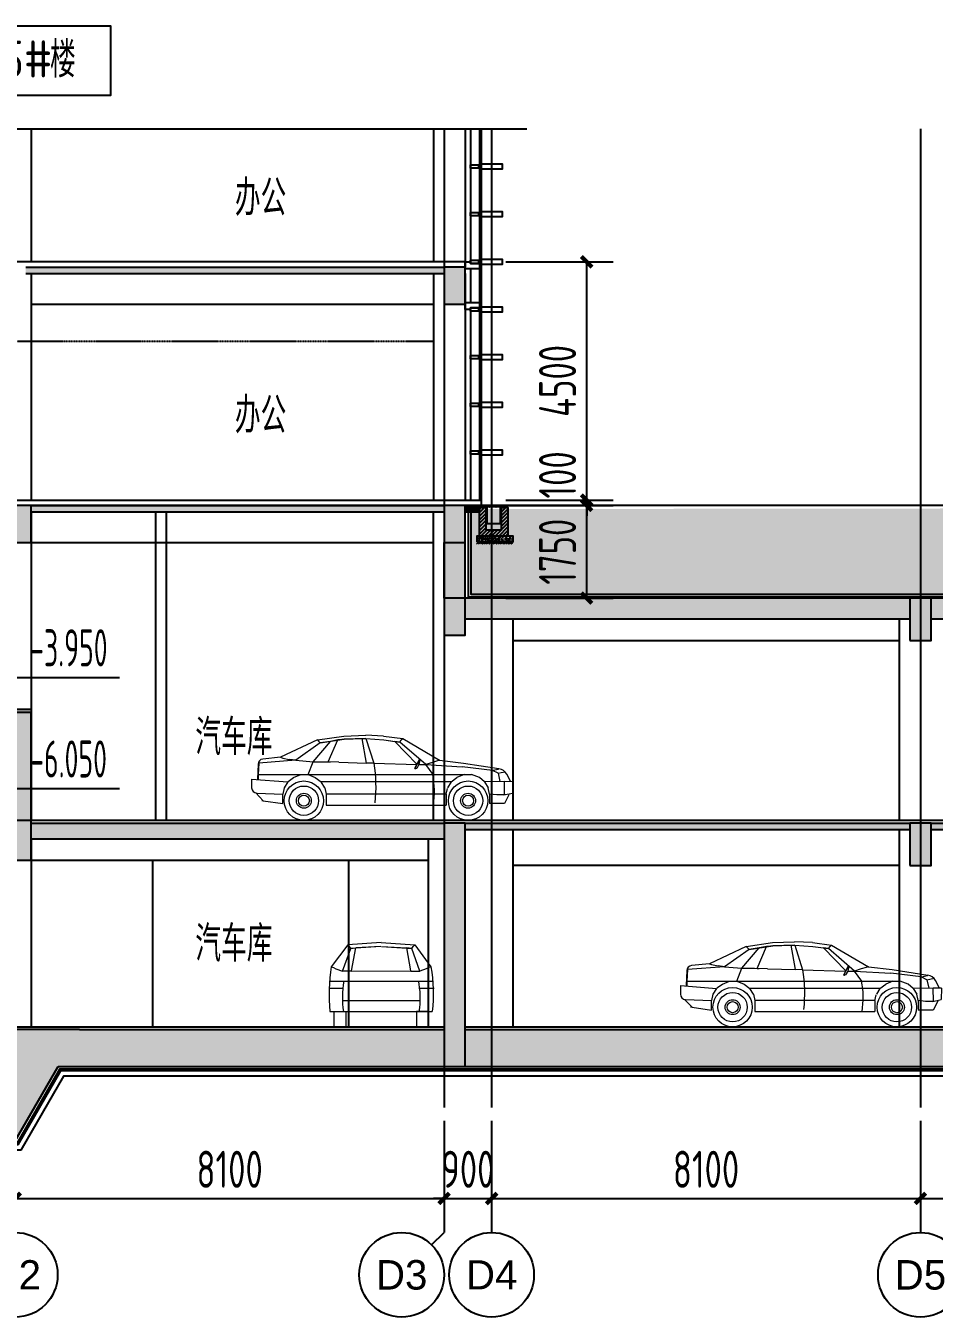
# Model space of a CAD drawing. Extents: x 33318 to 174393, y -247680 to 18171.
# Drawn here: x 49022 to 66182, y -44635 to -20244 of the extents above; entities that cross this region are included whole.
import ezdxf
from ezdxf.enums import TextEntityAlignment as Align

# ---------------------------------------------------------------- set-up
doc = ezdxf.new("R2010")
doc.units = 0
doc.header["$LTSCALE"] = 10
doc.header["$MEASUREMENT"] = 0
doc.linetypes.add('DASH', pattern=[0.35, 0.25, -0.1])
doc.linetypes.add('DOTE', pattern=[2.42, 2, -0.2, 0.02, -0.2])
for name, color, linetype in [('01-标注_尺寸', 124, 'Continuous'), ('01-标注_标高', 200, 'Continuous'), ('01-标注_符号', 200, 'Continuous'), ('01-标注_轴线坐标', 132, 'Continuous'), ('02-TEXT_房间', 7, 'Continuous'), ('02-TEXT_标注', 130, 'Continuous'), ('02-TEXT_轴号', 7, 'Continuous'), ('05-填充_156', 156, 'Continuous'), ('05-填充_天正', 26, 'Continuous'), ('104-1516 B1核心筒$0$A_STR-砌块墙', 121, 'Continuous'), ('A-C_玻璃幕墙', 140, 'Continuous'), ('A-D_龙骨', 152, 'Continuous'), ('A-SUR_保温', 222, 'Continuous'), ('A-SUR_吊顶', 40, 'Continuous'), ('A-SUR_看线', 231, 'Continuous'), ('A-SUR_面层', 191, 'Continuous'), ('A-TECH_结构', 21, 'Continuous'), ('A_AXIS-轴线', 36, 'DOTE'), ('A_STR-石', 51, 'Continuous'), ('A_STR-砌块墙', 121, 'Continuous'), ('A_STR-砼墙', 51, 'Continuous'), ('A_STR-砼柱', 51, 'Continuous'), ('AXIS_TEXT', 7, 'Continuous'), ('构造物', 145, 'Continuous')]:
    doc.layers.add(name, color=color, linetype=linetype)
doc.layers.add('PUB_HATCH', color=8, linetype='Continuous', lineweight=0)
doc.styles.add('_TCH_AXIS', font='FZXiHei-I-Z08S.ttf')
doc.styles.add('_TCH_DIM', font='ROS1', dxfattribs={"width": 0.8, "bigfont": 'JD'})
doc.styles.add('_TCH_DIM_T3', font='ROS1', dxfattribs={"width": 0.8, "bigfont": 'JD'})
doc.styles.add('COMPLEX', font='COMPLEX')
doc.styles.get("Standard").update_dxf_attribs({"font": 'gbenor.shx', "bigfont": 'gbcbig.shx'})
doc.dimstyles.new('_TCH_ARCH&&200', dxfattribs={"dimtxt": 700, "dimasz": 200, "dimexe": 500, "dimexo": 600, "dimgap": 200, "dimtad": 1, "dimdec": 0, "dimzin": 0, "dimdsep": 46, "dimtxsty": '_TCH_DIM_T3', "dimblk": 'ARCHTICK', "dimcen": 0.09, "dimazin": 2, "dimtfac": 1, "dimtdec": 0, "dimtix": 1, "dimtmove": 2, "dimatfit": 3, "dimfxl": 0, "dimtolj": 1, "dimtzin": 0, "dimarcsym": 0})
pattern_1 = [(45, (62927.036, -29211.951), (-17.96051, 17.96051), []), (45, (62944.996, -29211.951), (-17.96051, 17.96051), [12.7, -6.35])]

# ---------------------------------------------------------------- blocks, each defined once
blk = doc.blocks.new('幕墙龙骨')
at = {"const_width": 20}
blk.add_lwpolyline([(-150, 0), (-200, 0)], dxfattribs=at)
blk.add_lwpolyline([(-150, 30), (-150, -30), (0, -30), (0, 30)], close=True)
blk = doc.blocks.new('A$C3E782531')
at = {"layer": 'PUB_HATCH'}
for p, q in [((357, 1547), (43, 1137)), ((253, 1055), (412, 1478)), ((984, 1593), (357, 1547)), ((385, 1519), (357, 1547)), ((412, 1478), (385, 1519)), ((977, 1519), (412, 1478)), ((412, 1478), (508, 1492)), ((422, 1060), (508, 1492)), ((977, 1519), (508, 1492)), ((984, 1593), (1620, 1547)), ((992, 1519), (1565, 1478)), ((992, 1519), (1469, 1492)), ((1565, 1478), (1469, 1492)), ((1546, 1060), (1469, 1492)), ((1565, 1478), (1592, 1519)), ((1715, 1055), (1565, 1478)), ((1592, 1519), (1620, 1547)), ((1620, 1547), (1925, 1137)), ((43, 1137), (84, 1123)), ((84, 1123), (130, 1096)), ((130, 1096), (253, 1055)), ((425, 1055), (253, 1055)), ((1544, 1055), (1715, 1055)), ((1838, 1096), (1715, 1055)), ((1885, 1123), (1838, 1096)), ((1925, 1137), (1885, 1123)), ((9, 864), (1971, 864)), ((271, 727), (2, 727)), ((1716, 495), (253, 495)), ((1985, 727), (1698, 727)), ((18, 290), (1951, 290))]:
    blk.add_line(p, q, dxfattribs=at)
for points in [[(43, 1137, 0.068594), (18, 290)], [(1925, 1137, -0.068594), (1951, 290)], [(281, 863, 0.088107), (273, 290)], [(1687, 863, -0.088107), (1696, 290)]]:
    blk.add_lwpolyline(points, format="xyb", dxfattribs=at)
blk.add_lwpolyline([(425, 1055), (1546, 1060)], dxfattribs=at)
for points in [[(96, 290), (317, 290), (317, 0), (96, 0)], [(1872, 290), (1652, 290), (1652, 0), (1872, 0)]]:
    blk.add_lwpolyline(points, close=True, dxfattribs=at)
blk = doc.blocks.new('dartt')
at = {"transparency": 33554641}
h = blk.add_hatch(dxfattribs=at)
h.set_pattern_fill('ANSI32', color=26)
h.set_pattern_definition([(45, (1294.211, 122.3605), (-3.367596, 3.367596), []), (45, (1296.4563, 122.3605), (-3.367596, 3.367596), [])])
edge = h.paths.add_edge_path()
edge.add_arc((0, 21), 4, 0, 90)
edge.add_line((0, 25), (0, 0))
edge.add_line((0, 0), (25, 0))
edge.add_arc((21, 0), 4, 0, 90)
edge.add_line((21, 4), (4, 4))
edge.add_line((4, 4), (4, 21))
blk.add_lwpolyline([(0, 25), (0, 0), (25, 0)])
blk.add_lwpolyline([(0, 25), (0, 25, -0.414214), (4, 21), (4, 4), (21, 4, -0.414214), (25, 0), (25, 0)], format="xyb")
blk = doc.blocks.new('_ArchTick')
at = {"color": 0, "linetype": 'ByBlock', "const_width": 0.4}
blk.add_lwpolyline([(-0.5, -0.5), (0.5, 0.5)], dxfattribs=at)
blk = doc.blocks.new('*D163')
at = {"layer": '01-标注_尺寸', "color": 0, "lineweight": -2, "transparency": 16777216}
for p, q in [((48822, -40925), (48822, -42892)), ((56922, -40925), (56922, -42892)), ((48822, -42392), (56922, -42392))]:
    blk.add_line(p, q, dxfattribs=at)
at = {"layer": 'Defpoints', "color": 0, "transparency": 16777216}
for p in [(48822, -40325), (56922, -40325), (56922, -42392)]:
    blk.add_point(p, dxfattribs=at)
at = {"layer": '01-标注_尺寸', "color": 0, "lineweight": -2, "transparency": 16777216, "xscale": 200, "yscale": 200, "zscale": 200, "rotation": 180}
blk.add_blockref('_ArchTick', (48822, -42392), dxfattribs=at)
at = {"layer": '01-标注_尺寸', "color": 0, "lineweight": -2, "transparency": 16777216, "xscale": 200, "yscale": 200, "zscale": 200}
blk.add_blockref('_ArchTick', (56922, -42392), dxfattribs=at)
at = {"layer": '01-标注_尺寸', "color": 0, "transparency": 16777216, "insert": (52872, -41842), "char_height": 700, "attachment_point": 5, "style": '_TCH_DIM_T3'}
blk.add_mtext('\\A1;8100', dxfattribs=at)
blk = doc.blocks.new('*D164')
at = {"layer": '01-标注_尺寸', "color": 0, "lineweight": -2, "transparency": 16777216}
for p, q in [((56922, -40925), (56922, -42892)), ((57822, -40925), (57822, -42892)), ((56922, -42392), (56722, -42392)), ((56922, -42392), (57822, -42392)), ((57822, -42392), (58022, -42392))]:
    blk.add_line(p, q, dxfattribs=at)
at = {"layer": 'Defpoints', "color": 0, "transparency": 16777216}
for p in [(56922, -40325), (57822, -40325), (57822, -42392)]:
    blk.add_point(p, dxfattribs=at)
at = {"layer": '01-标注_尺寸', "color": 0, "lineweight": -2, "transparency": 16777216, "xscale": 200, "yscale": 200, "zscale": 200}
blk.add_blockref('_ArchTick', (56922, -42392), dxfattribs=at)
at = {"layer": '01-标注_尺寸', "color": 0, "lineweight": -2, "transparency": 16777216, "xscale": 200, "yscale": 200, "zscale": 200, "rotation": 180}
blk.add_blockref('_ArchTick', (57822, -42392), dxfattribs=at)
at = {"layer": '01-标注_尺寸', "color": 0, "transparency": 16777216, "insert": (57372, -41842), "char_height": 700, "attachment_point": 5, "style": '_TCH_DIM_T3'}
blk.add_mtext('\\A1;900', dxfattribs=at)
blk = doc.blocks.new('*D165')
at = {"layer": '01-标注_尺寸', "color": 0, "lineweight": -2, "transparency": 16777216}
for p, q in [((57822, -40925), (57822, -42892)), ((65922, -40925), (65922, -42892)), ((57822, -42392), (65922, -42392))]:
    blk.add_line(p, q, dxfattribs=at)
at = {"layer": 'Defpoints', "color": 0, "transparency": 16777216}
for p in [(57822, -40325), (65922, -40325), (65922, -42392)]:
    blk.add_point(p, dxfattribs=at)
at = {"layer": '01-标注_尺寸', "color": 0, "lineweight": -2, "transparency": 16777216, "xscale": 200, "yscale": 200, "zscale": 200, "rotation": 180}
blk.add_blockref('_ArchTick', (57822, -42392), dxfattribs=at)
at = {"layer": '01-标注_尺寸', "color": 0, "lineweight": -2, "transparency": 16777216, "xscale": 200, "yscale": 200, "zscale": 200}
blk.add_blockref('_ArchTick', (65922, -42392), dxfattribs=at)
at = {"layer": '01-标注_尺寸', "color": 0, "transparency": 16777216, "insert": (61872, -41842), "char_height": 700, "attachment_point": 5, "style": '_TCH_DIM_T3'}
blk.add_mtext('\\A1;8100', dxfattribs=at)
blk = doc.blocks.new('*D166')
at = {"layer": '01-标注_尺寸', "color": 0, "lineweight": -2, "transparency": 16777216}
for p, q in [((65922, -40925), (65922, -42892)), ((74022, -40925), (74022, -42892)), ((65922, -42392), (74022, -42392))]:
    blk.add_line(p, q, dxfattribs=at)
at = {"layer": 'Defpoints', "color": 0, "transparency": 16777216}
for p in [(65922, -40325), (74022, -40325), (74022, -42392)]:
    blk.add_point(p, dxfattribs=at)
at = {"layer": '01-标注_尺寸', "color": 0, "lineweight": -2, "transparency": 16777216, "xscale": 200, "yscale": 200, "zscale": 200, "rotation": 180}
blk.add_blockref('_ArchTick', (65922, -42392), dxfattribs=at)
at = {"layer": '01-标注_尺寸', "color": 0, "lineweight": -2, "transparency": 16777216, "xscale": 200, "yscale": 200, "zscale": 200}
blk.add_blockref('_ArchTick', (74022, -42392), dxfattribs=at)
at = {"layer": '01-标注_尺寸', "color": 0, "transparency": 16777216, "insert": (69972, -41842), "char_height": 700, "attachment_point": 5, "style": '_TCH_DIM_T3'}
blk.add_mtext('\\A1;8100', dxfattribs=at)
blk = doc.blocks.new('_AXISO')
blk.add_circle((0, 0), 0.5)
at = {"layer": 'AXIS_TEXT', "style": 'COMPLEX', "width": 1.041667}
blk.add_attdef('A', text='', height=0.56, dxfattribs=at).set_placement((-0.25, -0.28), (0.25, -0.28), align=Align.FIT)
blk = doc.blocks.new('_FZH')
blk.add_lwpolyline([(-0.5, -0.5), (0.5, -0.5), (0.5, 0.5), (-0.5, 0.5)], close=True)
at = {"layer": 'PUB_HATCH'}
blk.add_solid([(-0.5, -0.5), (0.5, -0.5), (-0.5, 0.5), (0.5, 0.5)], dxfattribs=at)
blk = doc.blocks.new('$elev$00000063')
at = {"layer": 'PUB_HATCH'}
for p, q in [((-1095, 1524), (-1792, 1196)), ((-1041, 1469), (-1505, 1142)), ((-1177, 1114), (-849, 1497)), ((-1095, 1524), (-596, 1598)), ((-1041, 1469), (-1095, 1524)), ((-1081, 1510), (-1068, 1497)), ((-1068, 1497), (-1041, 1469)), ((-1041, 1469), (-590, 1538)), ((-849, 1497), (-1041, 1469)), ((-891, 1109), (-713, 1524)), ((-713, 1524), (-849, 1497)), ((-685, 1524), (-713, 1524)), ((-590, 1538), (-685, 1524)), ((-596, 1598), (-183, 1613)), ((-180, 1551), (-590, 1538)), ((-590, 1538), (-249, 1551)), ((-249, 1551), (-180, 1551)), ((-166, 1087), (-249, 1551)), ((154, 1598), (-183, 1613)), ((-180, 1551), (161, 1524)), ((-180, 1551), (-33, 1085)), ((154, 1598), (516, 1551)), ((161, 1524), (462, 1483)), ((161, 1524), (366, 1497)), ((462, 1483), (366, 1497)), ((784, 1064), (366, 1497)), ((462, 1483), (489, 1524)), ((953, 1059), (462, 1483)), ((489, 1524), (516, 1551)), ((516, 1551), (1212, 1142)), ((-2218, 1068), (-2229, 786)), ((-2202, 1087), (-2215, 869)), ((-1505, 1142), (-2202, 1087)), ((-1792, 1196), (-2128, 1164)), ((-1792, 1196), (-1750, 1182)), ((-1750, 1182), (-1628, 1155)), ((-1505, 1142), (-1628, 1155)), ((-1505, 1142), (-1177, 1114)), ((-1273, 869), (-1177, 1114)), ((-1177, 1114), (-891, 1109)), ((-693, 1103), (-1177, 1114)), ((-891, 1109), (-853, 1107)), ((-693, 1103), (-166, 1087)), ((-33, 1085), (-166, 1087)), ((-33, 1085), (782, 1060)), ((746, 983), (779, 1053)), ((746, 983), (751, 987)), ((746, 983), (762, 983)), ((751, 987), (789, 1059)), ((783, 987), (762, 983)), ((779, 1053), (834, 1158)), ((822, 1059), (783, 987)), ((819, 1120), (789, 1059)), ((834, 1158), (819, 1120)), ((835, 1120), (822, 1059)), ((822, 1059), (953, 1059)), ((834, 1158), (835, 1120)), ((1076, 1101), (953, 1059)), ((1090, 869), (953, 1059)), ((953, 1059), (1636, 1019)), ((1172, 1128), (1076, 1101)), ((1212, 1142), (1172, 1128)), ((1212, 1142), (1661, 1087)), ((2210, 950), (1636, 1019)), ((1661, 1087), (2334, 982)), ((-2338, 786), (-2338, 622)), ((-2338, 786), (-1655, 732)), ((-2215, 869), (-2215, 786)), ((-2215, 869), (1814, 869)), ((-1655, 732), (-1723, 623)), ((-1650, 741), (-1546, 814)), ((-1546, 814), (-1409, 869)), ((-1273, 869), (-1136, 814)), ((-1136, 814), (-1027, 732)), ((-958, 623), (-1027, 732)), ((1431, 732), (-1027, 732)), ((1431, 732), (1363, 623)), ((1431, 732), (1541, 814)), ((1677, 869), (1541, 814)), ((1964, 814), (1814, 869)), ((2060, 732), (1964, 814)), ((2436, 738), (2060, 732)), ((2060, 732), (2127, 623)), ((2319, 896), (2210, 950)), ((2219, 951), (2327, 973)), ((2319, 896), (2373, 909)), ((2319, 896), (2352, 738)), ((2373, 909), (2456, 923)), ((2596, 735), (2436, 738)), ((2441, 488), (2436, 738)), ((2556, 735), (2480, 878)), ((2596, 735), (2587, 520)), ((-2262, 524), (-2119, 377)), ((-2242, 522), (-1750, 500)), ((-1723, 623), (-1750, 500)), ((-1750, 322), (-1750, 500)), ((-958, 623), (-931, 500)), ((-931, 500), (-931, 295)), ((1335, 500), (-931, 500)), ((1335, 500), (1335, 295)), ((1337, 499), (1362, 610)), ((2155, 500), (2127, 623)), ((2155, 500), (2155, 322)), ((2291, 486), (2155, 500)), ((2428, 486), (2587, 520)), ((2523, 488), (2437, 322)), ((-2119, 377), (-2147, 377)), ((-2119, 377), (-1750, 322)), ((-931, 295), (1335, 295)), ((2437, 322), (2155, 322)), ((2456, 486), (2291, 486))]:
    blk.add_line(p, q, dxfattribs=at)
for points in [[(-33, 1085, -0.073246), (-13, 336)], [(1079, 868, -0.088107), (1087, 295)]]:
    blk.add_lwpolyline(points, format="xyb", dxfattribs=at)
for centre, radius in [((-1352, 377), 372), ((1751, 377), 372), ((-1352, 377), 277), ((-1352, 377), 141), ((1751, 377), 277), ((1751, 377), 141), ((-1352, 377), 104), ((1751, 377), 104)]:
    blk.add_circle(centre, radius, dxfattribs=at)
for centre, radius, start, end in [((-2118, 1064), 100, 95.5094, 177.8582), ((2303, 784), 200, 27.974, 81.1208), ((-2238, 622), 100, 180, 267.3569)]:
    blk.add_arc(centre, radius, start, end, dxfattribs=at)
at = {"layer": 'PUB_HATCH', "width": 0.8, "flags": 9}
for tag in ['XSIZE', 'YSIZE']:
    blk.add_attdef(tag, (0, 0), '', height=0.5, dxfattribs=at)
blk = doc.blocks.new('$LinePat$素土夯实')
at = {"color": 0}
for p, q in [((0, -210), (210, 0)), ((120, -300), (420, 0)), ((420, 0), (608, -188)), ((495, -300), (795, 0)), ((615, 0), (705, -90)), ((210, -210), (300, -300)), ((315, -105), (502, -293)), ((705, -300), (795, -210))]:
    blk.add_line(p, q, dxfattribs=at)
blk = doc.blocks.new('*D232')
at = {"layer": '01-标注_尺寸', "color": 0, "lineweight": -2, "transparency": 16777216}
for p, q in [((58089, -24702), (60117, -24702)), ((59617, -29202), (59617, -24702)), ((58089, -29202), (60117, -29202))]:
    blk.add_line(p, q, dxfattribs=at)
at = {"layer": 'Defpoints', "color": 0, "transparency": 16777216}
for p in [(57489, -24702), (59617, -24702), (57489, -29202)]:
    blk.add_point(p, dxfattribs=at)
at = {"layer": '01-标注_尺寸', "color": 0, "lineweight": -2, "transparency": 16777216, "xscale": 200, "yscale": 200, "zscale": 200}
for p, rotation in [((59617, -24702), 90), ((59617, -29202), 270)]:
    blk.add_blockref('_ArchTick', p, dxfattribs=dict(at, rotation=rotation))
at = {"layer": '01-标注_尺寸', "color": 0, "transparency": 16777216, "insert": (59067, -26952), "char_height": 700, "attachment_point": 5, "rotation": 90, "style": '_TCH_DIM_T3'}
blk.add_mtext('\\A1;4500', dxfattribs=at)
blk = doc.blocks.new('*D233')
at = {"layer": '01-标注_尺寸', "color": 0, "lineweight": -2, "transparency": 16777216}
for p, q in [((59617, -29202), (59617, -29002)), ((58089, -29202), (60117, -29202)), ((59617, -29302), (59617, -29202)), ((58089, -29302), (60117, -29302)), ((59617, -29302), (59617, -29502))]:
    blk.add_line(p, q, dxfattribs=at)
at = {"layer": 'Defpoints', "color": 0, "transparency": 16777216}
for p in [(57489, -29202), (59617, -29202), (57489, -29302)]:
    blk.add_point(p, dxfattribs=at)
at = {"layer": '01-标注_尺寸', "color": 0, "lineweight": -2, "transparency": 16777216, "xscale": 200, "yscale": 200, "zscale": 200}
for p, rotation in [((59617, -29202), 270), ((59617, -29302), 90)]:
    blk.add_blockref('_ArchTick', p, dxfattribs=dict(at, rotation=rotation))
at = {"layer": '01-标注_尺寸', "color": 0, "transparency": 16777216, "insert": (59067, -28727), "char_height": 700, "attachment_point": 5, "rotation": 90, "style": '_TCH_DIM_T3'}
blk.add_mtext('\\A1;100', dxfattribs=at)
blk = doc.blocks.new('*D234')
at = {"layer": '01-标注_尺寸', "color": 0, "lineweight": -2, "transparency": 16777216}
for p, q in [((58089, -29302), (60117, -29302)), ((59617, -31052), (59617, -29302)), ((58089, -31052), (60117, -31052))]:
    blk.add_line(p, q, dxfattribs=at)
at = {"layer": 'Defpoints', "color": 0, "transparency": 16777216}
for p in [(57489, -29302), (59617, -29302), (57489, -31052)]:
    blk.add_point(p, dxfattribs=at)
at = {"layer": '01-标注_尺寸', "color": 0, "lineweight": -2, "transparency": 16777216, "xscale": 200, "yscale": 200, "zscale": 200}
for p, rotation in [((59617, -29302), 90), ((59617, -31052), 270)]:
    blk.add_blockref('_ArchTick', p, dxfattribs=dict(at, rotation=rotation))
at = {"layer": '01-标注_尺寸', "color": 0, "transparency": 16777216, "insert": (59067, -30177), "char_height": 700, "attachment_point": 5, "rotation": 90, "style": '_TCH_DIM_T3'}
blk.add_mtext('\\A1;1750', dxfattribs=at)

msp = doc.modelspace()

# ---------------------------------------------------------------- hatches: boundary and pattern name
at = {"layer": '05-填充_156'}
h = msp.add_hatch(dxfattribs=at)
h.set_pattern_fill('AR-SAND', color=256, scale=100)
h.set_pattern_definition([(37.5, (-662271.12, 43823.55), (-8.000156, 244.70662), [0, -193.04, 0, -215.9, 0, -206.375]), (7.5, (-662271.12, 43823.55), (224.76164, 358.41255), [0, -104.14, 0, -173.99, 0, -66.675]), (327.5, (-662427.33, 43823.55), (395.496185, 0.71859), [0, -63.5, 0, -228.6, 0, -298.45]), (317.5, (-662427.33, 43823.55), (381.77823, 111.46466), [0, -31.75, 0, -149.86, 0, -171.45])])
h.paths.add_polyline_path([(57428.1, -31052), (57428.1, -29372), (113402, -29302), (113402, -29492), (115452, -29492), (115452, -30982)])
at = {"layer": '05-填充_天正'}
for points in [[(56922, -24922), (56922, -24802), (49022.1, -24802), (49022.1, -24922)], [(56922, -29422), (56922, -29302), (49122.1, -29302), (49122.1, -29422)], [(57322, -29302), (57322, -29422), (57572, -29422), (57572, -29302)], [(57322, -30002), (56922, -30002), (56922, -31052), (57322, -31052)], [(57322, -31052), (57322, -31452), (65722, -31452), (65722, -31052)], [(66122, -31052), (66122, -31452), (73822, -31452), (73822, -31052)], [(48722.1, -33272), (48722.1, -33212), (49122.1, -33212), (49122.1, -33152), (40722, -33152), (40588.7, -33212), (40722, -33272)], [(56922, -35602), (56922, -35302), (49122.1, -35302), (49122.1, -35602)], [(65722, -35422), (65722, -35302), (57322, -35302), (57322, -35422)], [(73822, -35422), (73822, -35302), (66122, -35302), (66122, -35422)], [(44909.6, -39202), (46122, -41302), (48822, -41301.9), (50034.5, -39202), (48222, -39202), (48222, -40702), (46722, -40702), (46722, -39202)], [(56922, -39902), (56922, -39202), (50034.5, -39202), (49630.3, -39902)], [(57322, -39202), (57322, -39902), (135722, -39902), (135722, -39435.3), (135522, -39202)]]:
    msp.add_hatch(color=256, dxfattribs=at).paths.add_polyline_path(points)
h = msp.add_hatch(dxfattribs=at)
h.set_pattern_fill('ANSI31', color=256, scale=30)
h.set_pattern_definition([(45, (58962.02, -29211.95), (-33.676, 33.676), [])])
h.paths.add_polyline_path([(57590, -29342), (57710, -29342), (57710, -29762), (58010, -29762), (58010, -29342), (58130, -29342), (58130, -29882), (57590, -29882)])
h = msp.add_hatch(dxfattribs=at)
h.set_pattern_fill('ANSI33', color=256, scale=8)
h.set_pattern_definition([(45, (62941.536, -29211.951), (-17.96051, 17.96051), []), (45, (62959.496, -29211.951), (-17.96051, 17.96051), [12.7, -6.35])])
h.paths.add_polyline_path([(57622, -29302), (57622, -29332), (57717.5, -29332), (57717.5, -29302)])
h = msp.add_hatch(dxfattribs=at)
h.set_pattern_fill('ANSI33', color=256, scale=8)
h.set_pattern_definition(pattern_1)
h.paths.add_polyline_path([(57782.5, -29332), (57782.5, -29302), (57732.5, -29302), (57732.5, -29332)])
h = msp.add_hatch(dxfattribs=at)
h.set_pattern_fill('ANSI33', color=256, scale=8)
h.set_pattern_definition(pattern_1)
h.paths.add_polyline_path([(57847.5, -29332), (57847.5, -29302), (57797.5, -29302), (57797.5, -29332)])
h = msp.add_hatch(dxfattribs=at)
h.set_pattern_fill('ANSI33', color=256, scale=8)
h.set_pattern_definition(pattern_1)
h.paths.add_polyline_path([(57912.5, -29332), (57912.5, -29302), (57862.5, -29302), (57862.5, -29332)])
h = msp.add_hatch(dxfattribs=at)
h.set_pattern_fill('ANSI33', color=256, scale=8)
h.set_pattern_definition(pattern_1)
h.paths.add_polyline_path([(57977.5, -29332), (57977.5, -29302), (57927.5, -29302), (57927.5, -29332)])
h = msp.add_hatch(dxfattribs=at)
h.set_pattern_fill('ANSI33', color=256, scale=8)
h.set_pattern_definition([(45, (62951.536, -29211.951), (-17.96051, 17.96051), []), (45, (62969.496, -29211.951), (-17.96051, 17.96051), [12.7, -6.35])])
h.paths.add_polyline_path([(58098, -29332), (58098, -29302), (57992.5, -29302), (57992.5, -29332)])
h = msp.add_hatch(dxfattribs=at)
h.set_pattern_fill('AR-CONC', color=256, scale=50)
h.set_pattern_definition([(50, (58962.02, -29311.95), (91.0923, -7.9695), [9.525, -104.775]), (355, (58962.02, -29311.95), (-17.6214, 95.5283), [7.62, -83.82]), (100.451, (58969.61, -29312.615), (73.4713, 87.5583), [8.095, -89.045]), (46.184, (58962.02, -29286.55), (135.5395, -21.021), [14.287, -157.162]), (96.636, (58973.31, -29288.3), (118.702, 123.713), [12.143, -133.567]), (351.184, (58962.02, -29286.55), (118.702, 123.713), [11.43, -125.73]), (21, (58974.72, -29292.9), (75.8074, -51.1328), [9.525, -104.775]), (326, (58974.72, -29292.9), (30.901, 92.094), [7.62, -83.82]), (71.4514, (58981.04, -29297.16), (106.7082, 40.9614), [8.095, -89.045]), (37.5, (58962.02, -29311.95), (1.5443, 42.2775), [0, -82.804, 0, -85.09, 0, -84.1375]), (7.5, (58962.02, -29311.95), (33.4098, 50.0903), [0, -48.514, 0, -80.899, 0, -32.0675]), (327.5, (58933.698, -29311.95), (67.7953, -2.8644), [0, -31.75, 0, -99.06, 0, -131.445]), (317.5, (58921, -29311.95), (74.0646, 12.7132), [0, -41.275, 0, -65.786, 0, -93.345])])
edge = h.paths.add_edge_path()
edge.add_line((58130, -29882), (57542, -29882))
edge.add_line((57542, -29882), (57542, -29982))
edge.add_line((57542, -29982), (58230, -29982))
edge.add_line((58230, -29982), (58230, -29882))
edge.add_line((58230, -29882), (57710, -29882))

# ---------------------------------------------------------------- linework, layer by layer
at = {"layer": '01-标注_标高'}
for p, q in [((47494.3, -32552), (50793, -32552)), ((47494.3, -34652), (50793, -34652))]:
    msp.add_line(p, q, dxfattribs=at)
at = {"layer": '01-标注_符号'}
msp.add_lwpolyline([(38671.5, -22189.7), (48354, -22189.7), (48506.8, -21769.7), (48654.9, -22609.7), (48804, -22189.7), (58486.5, -22189.7)], dxfattribs=at)
at = {"layer": '01-标注_轴线坐标'}
for p, q in [((56922, -41035.1), (56922, -43035.1)), ((57822, -41035.1), (57822, -43035.1)), ((65922, -41035.1), (65922, -43035.1)), ((56687.7, -43269.4), (56922, -43035.1))]:
    msp.add_line(p, q, dxfattribs=at)
at = {"layer": '02-TEXT_房间'}
msp.add_lwpolyline([(47723.2, -20244.2), (50622.4, -20244.2), (50622.4, -21559), (47723.2, -21559)], close=True, dxfattribs=at)
at = {"layer": '05-填充_天正'}
msp.add_lwpolyline([(57730, -29332), (57730, -29642), (57990, -29642), (57990, -29332)], dxfattribs=at)
at = {"layer": '104-1516 B1核心筒$0$A_STR-砌块墙'}
for p, q in [((49122.1, -29422), (49122.1, -33212)), ((51472.1, -29422), (51472.1, -35252)), ((51672.1, -29422), (51672.1, -35252))]:
    msp.add_line(p, q, dxfattribs=at)
at = {"layer": 'A-C_玻璃幕墙'}
for points in [[(57422, -22189.7), (57422, -24702)], [(57592, -22189.7), (57592, -29202)], [(57622, -22189.7), (57622, -29202)], [(57422, -25632), (57422, -29202)]]:
    msp.add_lwpolyline(points, dxfattribs=at)
at = {"layer": 'A-SUR_保温'}
for points in [[(57592, -24732), (57592, -24832), (57322, -24832), (57322, -24702), (57422, -24702), (57422, -24732)], [(57422, -25572), (57422, -25602), (57322, -25602), (57322, -25472), (57592, -25472), (57592, -25572)]]:
    msp.add_lwpolyline(points, close=True, dxfattribs=at)
for points in [[(57422, -24832), (57422, -25472)], [(143602, -29352), (143602, -40082), (49734.2, -40082), (48925.9, -41481.9), (46018.1, -41482), (45209.8, -40082), (40142, -40082), (40142, -29422)], [(143502, -29352), (143502, -39982), (49676.5, -39982), (48868.2, -41381.9), (46075.8, -41382), (45267.5, -39982), (40242, -39982), (40242, -29422)], [(143482, -29352), (143482, -39962), (49665, -39962), (48856.7, -41361.9), (46087.4, -41362), (45279.1, -39962), (40262, -39962), (40262, -29422)], [(143472, -29352), (143472, -39952), (49659.2, -39952), (48850.9, -41351.9), (46093.1, -41352), (45284.9, -39952), (40272, -39952), (40272, -29422)], [(57378.1, -29442), (57378.1, -31032), (100993.4, -31032)], [(57428.1, -29442), (57428.1, -30982), (100993.4, -30982)]]:
    msp.add_lwpolyline(points, dxfattribs=at)
at = {"layer": 'A-SUR_吊顶', "linetype": 'DASH'}
msp.add_lwpolyline([(40322, -26202), (56722, -26202)], dxfattribs=at)
at = {"layer": 'A-SUR_看线'}
for points in [[(57622, -22852), (58022, -22852), (58022, -22952), (57622, -22952)], [(57622, -23752), (58022, -23752), (58022, -23852), (57622, -23852)], [(57622, -24652), (58022, -24652), (58022, -24752), (57622, -24752)], [(57622, -25552), (58022, -25552), (58022, -25652), (57622, -25652)], [(57622, -26452), (58022, -26452), (58022, -26552), (57622, -26552)], [(57622, -27352), (58022, -27352), (58022, -27452), (57622, -27452)], [(57622, -28252), (58022, -28252), (58022, -28352), (57622, -28352)]]:
    msp.add_lwpolyline(points, dxfattribs=at)
at = {"layer": 'A-SUR_面层'}
for p, q in [((40022, -29202), (57622, -29202)), ((58098, -29302), (57622, -29302)), ((57622, -29332), (57622, -29302)), ((58098, -29332), (57622, -29332)), ((57717.5, -29332), (57717.5, -29302)), ((57732.5, -29332), (57732.5, -29302)), ((57782.5, -29332), (57782.5, -29302)), ((57797.5, -29332), (57797.5, -29302)), ((57847.5, -29332), (57847.5, -29302)), ((57862.5, -29332), (57862.5, -29302)), ((57912.5, -29332), (57912.5, -29302)), ((57927.5, -29332), (57927.5, -29302)), ((57977.5, -29332), (57977.5, -29302)), ((57992.5, -29332), (57992.5, -29302)), ((58098, -29332), (58098, -29302))]:
    msp.add_line(p, q, dxfattribs=at)
for points in [[(57322, -24702), (40022, -24702)], [(57622, -29202), (57622, -29302)], [(100993.4, -35252), (40722, -35252)], [(40722, -39152), (56922, -39152)], [(57322, -39152), (98322, -39152)]]:
    msp.add_lwpolyline(points, dxfattribs=at)
at = {"layer": 'A-TECH_结构'}
msp.add_line((56622, -35602), (56622, -39152), dxfattribs=at)
for points in [[(49122.1, -22189.7), (49122.1, -24702)], [(56722, -22189.7), (56722, -24702)], [(57322, -22189.7), (57322, -24802)], [(57322, -22189.7), (57322, -24702)], [(49122.1, -24922), (49122.1, -29202)], [(56722, -24922), (56722, -29202)], [(57322, -24922), (57322, -29202)], [(49122.1, -25502), (56722, -25502)], [(49122.1, -29422), (49122.1, -35252)], [(56722, -35252), (56722, -29422)], [(49122, -30002), (56722, -30002)], [(58222, -31452), (58222, -35252)], [(65522, -31452), (65522, -35252)], [(58222, -31852), (65522, -31852)], [(65722, -31852), (66122, -31852)], [(49122.1, -35602), (49122.1, -39152)], [(58222, -35422), (58222, -39152)], [(65522, -35422), (65522, -39152)], [(49122, -36002), (56622, -36002)], [(51422, -39152), (51422, -36002)], [(55122, -39152), (55122, -36002)], [(65522, -36102), (58222, -36102)]]:
    msp.add_lwpolyline(points, dxfattribs=at)
at = {"layer": 'A_AXIS-轴线'}
for p, q in [((56922, -22189.7), (56922, -40675.5)), ((57822, -22189.7), (57822, -40675.5)), ((65922, -22189.7), (65922, -40675.5))]:
    msp.add_line(p, q, dxfattribs=at)
at = {"layer": 'A_STR-石'}
for p, q in [((50034.5, -39202), (48222, -39202)), ((48822, -41301.9), (49630.3, -39902))]:
    msp.add_line(p, q, dxfattribs=at)
at = {"layer": 'A_STR-砌块墙'}
msp.add_line((113472, -29302), (40002, -29302), dxfattribs=at)
for points in [[(57590, -29342), (57710, -29342), (57710, -29762), (58010, -29762), (58010, -29342), (58130, -29342), (58130, -29882), (57590, -29882), (57590, -29342)], [(58130, -29882), (57542, -29882), (57542, -29982), (58230, -29982), (58230, -29882), (57710, -29882)]]:
    msp.add_lwpolyline(points, dxfattribs=at)
at = {"layer": 'A_STR-砼墙'}
for p, q in [((49022.1, -24802), (56922, -24802)), ((49022.1, -24922), (56922, -24922)), ((49122.1, -29302), (56922, -29302)), ((49122.1, -29422), (56922, -29422)), ((57322, -29302), (57572, -29302)), ((57322, -29422), (57572, -29422)), ((57572, -29302), (57572, -29422)), ((56922, -31052), (56922, -30002)), ((57322, -31052), (57322, -30002)), ((65722, -31052), (57322, -31052)), ((73822, -31052), (66122, -31052)), ((65722, -31452), (57322, -31452)), ((73822, -31452), (66122, -31452)), ((40722, -33152), (49122.1, -33152)), ((49122.1, -35302), (56922, -35302)), ((57322, -35302), (65722, -35302)), ((66122, -35302), (73822, -35302)), ((49122.1, -35602), (56922, -35602)), ((57322, -35422), (65722, -35422)), ((66122, -35422), (73822, -35422)), ((50034.5, -39202), (56922, -39202)), ((57322, -39202), (135522, -39202)), ((49630.3, -39902), (56922, -39902)), ((57322, -39902), (135722, -39902))]:
    msp.add_line(p, q, dxfattribs=at)

# ---------------------------------------------------------------- block references
at = {"layer": '01-标注_轴线坐标'}
ref = msp.add_blockref('_AXISO', (48822, -43835.1), dxfattribs=dict(at, xscale=1600, yscale=1600, zscale=1600))
ref.add_attrib('A', 'D2', dxfattribs={"layer": '02-TEXT_轴号', "height": 552.78, "style": '_TCH_AXIS'}).set_placement((48335, -44111.5), (49309.1, -44111.5), align=Align.FIT)
ref = msp.add_blockref('_AXISO', (56122, -43835.1), dxfattribs=dict(at, xscale=1600, yscale=1600, zscale=1600))
ref.add_attrib('A', 'D3', dxfattribs={"layer": '02-TEXT_轴号', "height": 557.28, "style": '_TCH_AXIS', "width": 0.989305}).set_placement((55636.3, -44113.7), (56607.8, -44113.7), align=Align.FIT)
ref = msp.add_blockref('_AXISO', (57822, -43835.1), dxfattribs=dict(at, xscale=1600, yscale=1600, zscale=1600))
ref.add_attrib('A', 'D4', dxfattribs={"layer": '02-TEXT_轴号', "height": 552.78, "style": '_TCH_AXIS'}).set_placement((57335, -44111.5), (58309.1, -44111.5), align=Align.FIT)
ref = msp.add_blockref('_AXISO', (65922, -43835.1), dxfattribs=dict(at, xscale=1600, yscale=1600, zscale=1600))
ref.add_attrib('A', 'D5', dxfattribs={"layer": '02-TEXT_轴号', "height": 557.28, "style": '_TCH_AXIS', "width": 0.989305}).set_placement((65436.3, -44113.7), (66407.8, -44113.7), align=Align.FIT)
at = {"layer": 'A-D_龙骨', "xscale": -1}
for p in [(57422, -22902), (57422, -23802), (57422, -24702), (57422, -25602), (57422, -26502), (57422, -27402), (57422, -28302)]:
    msp.add_blockref('幕墙龙骨', p, dxfattribs=at)
at = {"layer": 'A-SUR_看线', "xscale": -0.173084531101903, "yscale": 0.1666666666666667, "zscale": 0.1666666666666667, "rotation": 359.999963863441}
for p in [(57679.6, -29982), (57817.2, -29982), (57954.8, -29982), (58092.4, -29982), (58230, -29982)]:
    msp.add_blockref('$LinePat$素土夯实', p, dxfattribs=at)
at = {"layer": 'A_STR-砼柱'}
for p, xscale, yscale, zscale in [((57122, -25152), 400, 700, 700), ((48922.1, -29652), 400, 700, 700), ((57122, -29652), 400, 700, 700), ((57122, -31402), 400, 700, 700), ((65922, -31452), 400, 800, 800), ((48922.1, -34607), 400, 2789.999999999854, 2789.999999999854), ((57122, -37602), 399.9999999999418, 4599.99999999944, 4599.99999999944), ((65922, -35702), 400, 800, 800)]:
    msp.add_blockref('_FZH', p, dxfattribs=dict(at, xscale=xscale, yscale=yscale, zscale=zscale))
at = {"layer": 'PUB_HATCH'}
for name, p in [('$elev$00000063', (55626.3, -35256.8)), ('A$C3E782531', (54750.1, -39152)), ('$elev$00000063', (63726.3, -39156.8))]:
    msp.add_blockref(name, p, dxfattribs=at)
at = {"layer": '构造物', "linetype": 'DASH', "ltscale": 0.2}
msp.add_blockref('dartt', (57609.8, -29342), dxfattribs=at)
at = {"layer": '构造物', "linetype": 'DASH', "ltscale": 0.2, "xscale": -1}
msp.add_blockref('dartt', (58110.2, -29342), dxfattribs=at)

# ---------------------------------------------------------------- texts
at = {"layer": '02-TEXT_房间'}
for s, height, p in [('楼', 675.2, (49479.1, -21221.4)), ('15#', 700, (48254.1, -21221.4)), ('办公', 675.18, (52970.7, -23830.7)), ('办公', 675.18, (52970.7, -27937.9)), ('汽车库', 675.18, (52223.8, -34018.6)), ('汽车库', 675.18, (52223.8, -37918.6))]:
    msp.add_text(s, height=height, dxfattribs=at).set_placement(p)
at = {"layer": '02-TEXT_标注', "style": '_TCH_DIM', "width": 0.64}
for s, p in [('-3.950', (49105.3, -32342)), ('-6.050', (49105.3, -34442))]:
    msp.add_text(s, height=700, dxfattribs=at).set_placement(p)

# ---------------------------------------------------------------- dimensions: what is measured, and where the dimension line sits
at = {"layer": '01-标注_尺寸'}
for p1, p2, distance, picture, middle in [((57489.1, -29202), (57489.1, -24702), -2127.6, '*D232', (59066.7, -26952)), ((57489.1, -31052), (57489.1, -29302), -2127.6, '*D234', (59066.7, -30177)), ((48822, -40325.5), (56922, -40325.5), -2066.4, '*D163', (52872, -41841.9)), ((56922, -40325.5), (57822, -40325.5), -2066.4, '*D164', (57372, -41841.9)), ((57822, -40325.5), (65922, -40325.5), -2066.4, '*D165', (61872, -41841.9)), ((65922, -40325.5), (74022, -40325.5), -2066.4, '*D166', (69972, -41841.9))]:
    dim = msp.add_aligned_dim(p1=p1, p2=p2, distance=distance, dimstyle='_TCH_ARCH&&200', dxfattribs=at)
    dim.commit()
    dim.dimension.update_dxf_attribs({"geometry": picture, "text_midpoint": middle})
dim = msp.add_linear_dim(base=(59616.7, -29202), p1=(57489.1, -29302), p2=(57489.1, -29202), angle=90, dimstyle='_TCH_ARCH&&200', dxfattribs=at)
dim.commit()
dim.dimension.update_dxf_attribs({"geometry": '*D233', "text_midpoint": (59066.7, -28726.8), "dimtype": 161})

doc.saveas('drawing.dxf')
